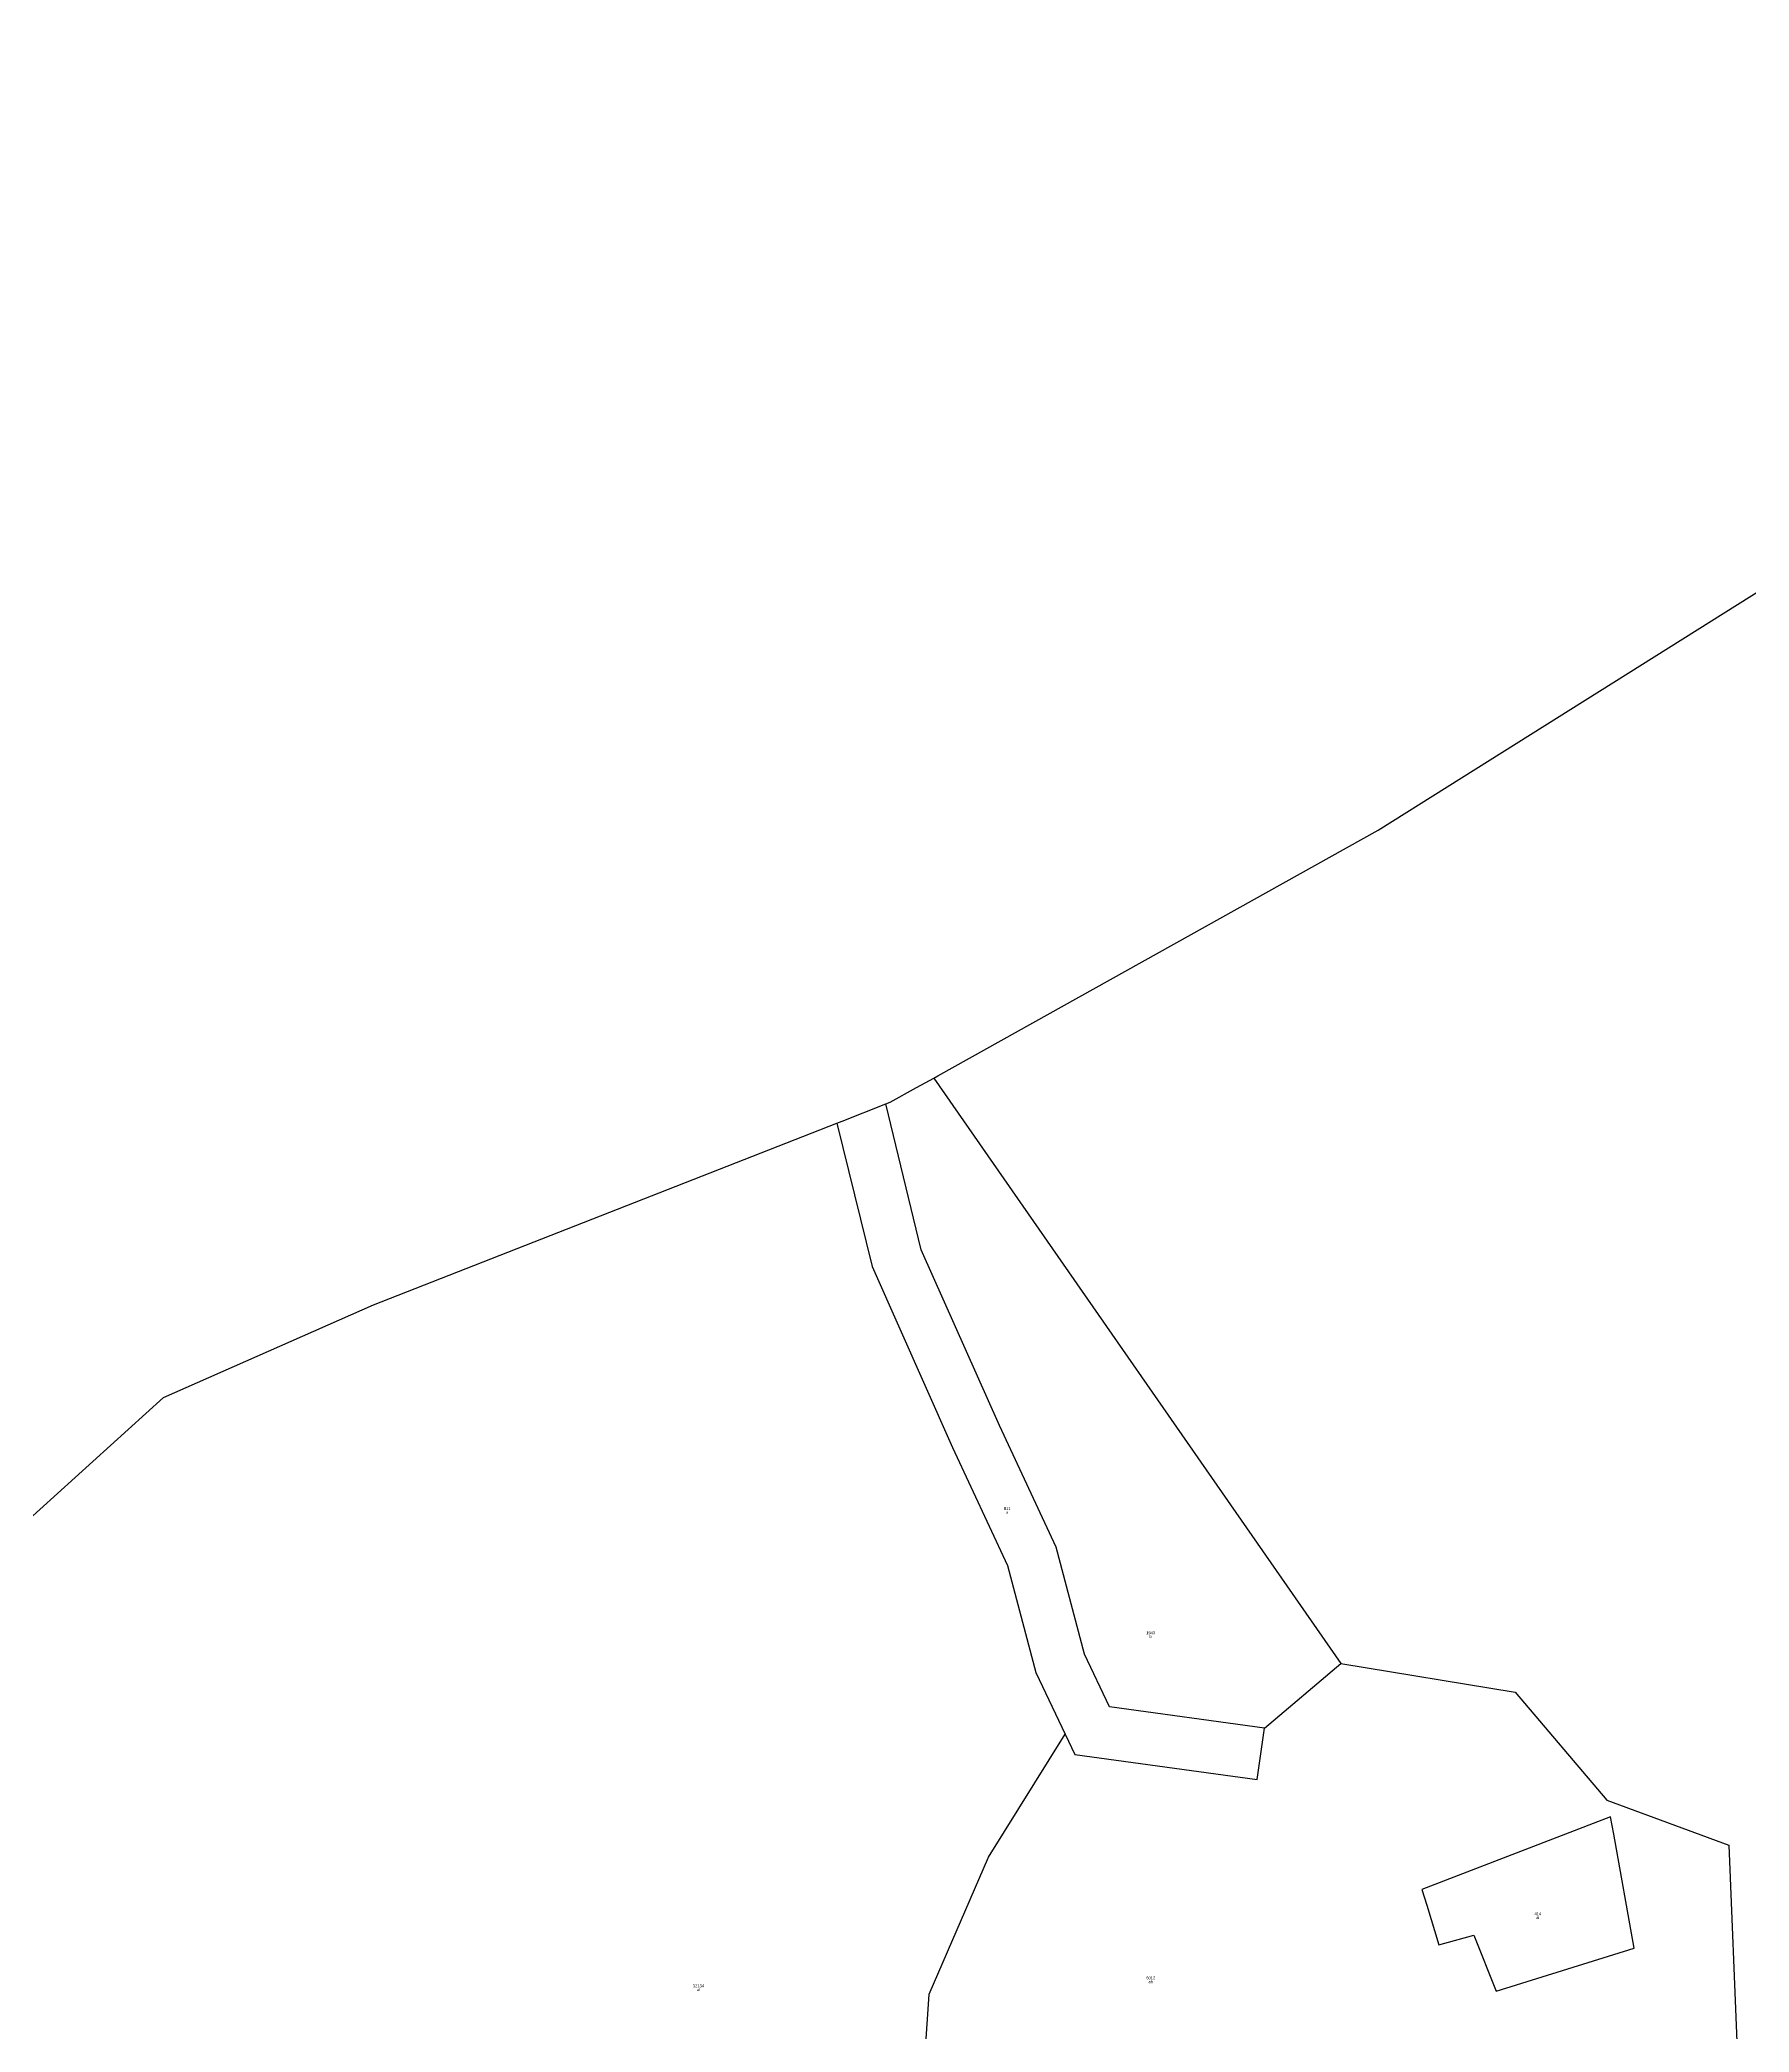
# Model space of a CAD drawing. Header units: metres. Extents: x 482721 to 483773, y 4630440 to 4631301.
# Drawn here: x 483203.6 to 483438, y 4631027.6 to 4631300.9 of the extents above; entities that cross this region are included whole.
import ezdxf
from ezdxf.enums import TextEntityAlignment as Align

# ---------------------------------------------------------------- set-up
doc = ezdxf.new("R2010")
doc.units = ezdxf.units.M

msp = doc.modelspace()

# ---------------------------------------------------------------- linework, layer by layer
at = {"layer": 'PG-LI'}
for p, q in [((483326.201, 4631158.4875), (483382.0105, 4631078.197)), ((483324.491, 4631134.9375), (483319.621, 4631154.9475)), ((483340.1805, 4631076.927), (483344.2205, 4631068.477)), ((483371.5505, 4631069.307), (483382.0105, 4631078.197)), ((483370.5305, 4631062.257), (483371.5505, 4631069.307))]:
    msp.add_line(p, q, dxfattribs=at)
for points in [[(483312.911, 4631152.2775), (483317.751, 4631132.6175), (483328.7705, 4631107.8075), (483336.3105, 4631091.647), (483340.1805, 4631076.927)], [(483371.5505, 4631069.307), (483350.2905, 4631072.247), (483346.8605, 4631079.447), (483343.0005, 4631094.137), (483335.2105, 4631110.8075), (483324.491, 4631134.9375)], [(483382.0105, 4631078.197), (483405.9105, 4631074.2665), (483418.5005, 4631059.4265), (483435.2105, 4631053.2765), (483436.34, 4631025.2165), (483434.12, 4631022.0165)], [(483324.5, 4631016.457), (483325.56, 4631032.847), (483333.7005, 4631051.617), (483344.2205, 4631068.477)], [(483344.2205, 4631068.477), (483345.5505, 4631065.707), (483370.5305, 4631062.257)], [(483419.0105, 4631057.1565), (483393.1405, 4631047.2065), (483393.8005, 4631045.0365), (483395.4505, 4631039.6065), (483400.2405, 4631040.9365), (483403.31, 4631033.2265), (483422.2505, 4631039.1465), (483419.4405, 4631054.7965), (483419.0105, 4631057.1565)]]:
    msp.add_lwpolyline(points, dxfattribs=at)
at = {"layer": 'PG-LP'}
for points in [[(483326.201, 4631158.4875), (483326.751, 4631158.7875), (483387.1415, 4631192.477), (483468.712, 4631243.7165), (483492.672, 4631259.9765), (483516.8025, 4631275.866), (483522.8525, 4631279.196), (483528.9025, 4631282.526), (483547.9725, 4631294.546), (483555.0125, 4631298.996), (483557.9825, 4631300.876), (483577.6325, 4631264.7955), (483577.8925, 4631264.3255), (483602.062, 4631216.4955), (483603.352, 4631213.9555), (483601.302, 4631209.4055), (483600.742, 4631204.5255), (483600.852, 4631201.7555), (483600.812, 4631198.4755), (483601.662, 4631195.6855)], [(483319.621, 4631154.9475), (483320.221, 4631155.1875), (483323.821, 4631157.1675), (483326.201, 4631158.4875)], [(483312.911, 4631152.2775), (483313.651, 4631152.5675), (483319.621, 4631154.9475)], [(483076.589, 4630960.289), (483078.039, 4630961.799), (483103.5595, 4630990.569), (483118.2895, 4631006.739), (483133.0295, 4631022.8985), (483148.22, 4631042.4485), (483163.41, 4631062.0085), (483179.86, 4631077.3685), (483196.3105, 4631092.7185), (483220.5905, 4631114.668), (483234.9705, 4631121.028), (483249.3705, 4631127.388), (483312.911, 4631152.2775)]]:
    msp.add_lwpolyline(points, dxfattribs=at)

# ---------------------------------------------------------------- texts
at = {"layer": 'PG-AA'}
for s, p in [('a', (483336.28, 4631099.12)), ('b', (483355.94, 4631082.08)), ('ai', (483409.03, 4631043.54)), ('al', (483293.94, 4631033.65)), ('ah', (483355.96, 4631034.74))]:
    msp.add_text(s, height=0.4, dxfattribs=at).set_placement(p, align=Align.TOP_CENTER)
at = {"layer": 'PG-AS'}
for s, p in [('811', (483336.28, 4631099.12)), ('1943', (483355.94, 4631082.08)), ('414', (483409.03, 4631043.54)), ('32134', (483293.94, 4631033.65)), ('6012', (483355.96, 4631034.74))]:
    msp.add_text(s, height=0.4, dxfattribs=at).set_placement(p, align=Align.BOTTOM_CENTER)

doc.saveas('drawing.dxf')
